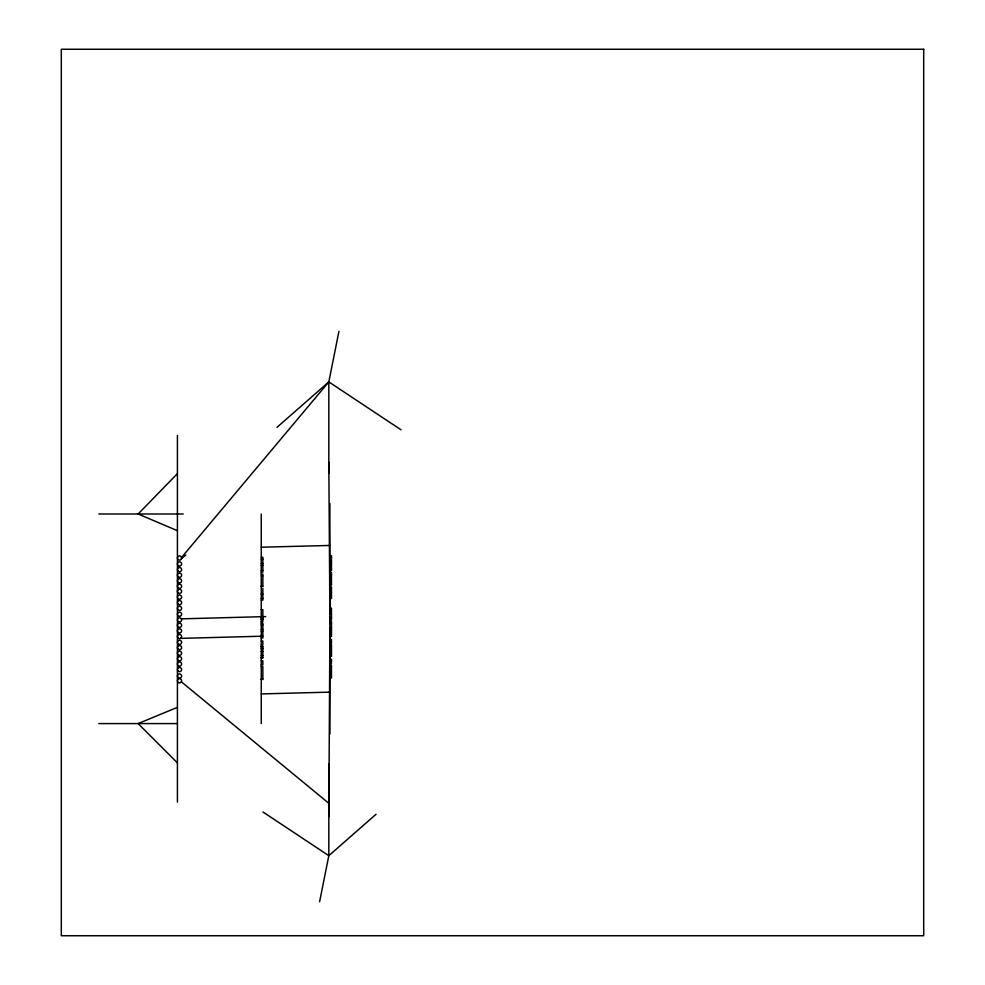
<?xml version="1.0" encoding="UTF-8"?>
<svg xmlns="http://www.w3.org/2000/svg" width="985" height="985" viewBox="0 0 985 985"><rect width="100%" height="100%" fill="white"/><g stroke="black" fill="none" stroke-linecap="round" stroke-linejoin="round"><path stroke-width="1.48" d="M328.818 816.528L329.889 629.378M328.818 473.44L328.818 381.897L338.926 331.354M319.596 901.767L328.818 855.682L328.818 764.138M401.018 429.805L328.818 381.897L181.548 557.473L181.548 558.557A2.093 2.093 0 0 1 178.039 559.505A2.093 2.093 0 0 1 178.987 555.996A2.093 2.093 0 0 1 181.548 558.557L185.82 555.048M177.423 473.613L138.134 513.998L177.423 530.693M276.97 427.355L328.818 381.897M376.048 814.263L328.818 855.682L262.946 811.972M177.423 707.328L138.134 723.581L177.423 762.87M181.338 618.851L265.667 616.598M180.575 638.379L262.835 636.187M261.259 547.217L329.889 545.444M261.259 693.92L329.889 692.135M98.845 513.998L183.198 513.998M329.889 555.675L331.465 555.675L331.465 570.549L329.889 570.549M261.259 557.251L262.835 557.251L262.835 572.125L261.259 572.125M329.889 557.522L331.465 557.522M261.259 559.098L262.835 559.098M329.889 561.881L331.465 561.881M261.259 563.457L262.835 563.457M329.889 563.728L331.465 563.728M261.259 565.304L262.835 565.304M329.889 568.764L331.465 568.764M261.259 570.34L262.835 570.34M329.889 572.507L331.465 572.507L331.465 584.844L329.889 584.844M261.259 574.07L262.835 574.07L262.835 586.42L261.259 586.42M329.889 574.39L331.465 574.39M261.259 575.966L262.835 575.966M329.889 584.536L331.465 584.536M261.259 586.112L262.835 586.112M329.889 592.502L331.465 592.502M261.259 594.066L262.835 594.066M329.889 596.787L331.465 596.787M261.259 598.351L262.835 598.351M329.889 598.548L331.465 598.548L331.465 586.777M261.259 600.124L262.835 600.124L262.835 588.34M329.889 608.077L331.465 608.077L331.465 620.021L329.889 620.021M261.259 609.641L262.835 609.641L262.835 621.597L261.259 621.597M329.889 616.992L331.465 616.992M329.889 617.804L331.465 617.804M261.259 618.568L262.835 618.568M261.259 619.38L262.835 619.38M329.889 621.523L331.465 621.523L331.465 636.396L329.889 636.396M261.259 623.086L262.835 623.086L262.835 637.972L261.259 637.972M329.889 623.37L331.465 623.37M261.259 624.933L262.835 624.933M329.889 627.728L331.465 627.728M261.259 629.292L262.835 629.292M329.889 629.575L331.465 629.575M261.259 631.139L262.835 631.139M329.889 634.611L331.465 634.611M329.889 639.413L331.465 639.413L331.465 643.451L329.889 643.451M261.259 640.989L262.835 640.989L262.835 645.027L261.259 645.027M329.889 644.99L331.465 644.99L331.465 656.33M329.889 645.2L331.465 645.2M261.259 646.566L262.835 646.566L262.835 657.906L261.259 657.906M261.259 646.776L262.835 646.776M329.889 646.96L331.465 646.96M261.259 648.536L262.835 648.536M329.889 649.854L331.465 649.854M261.259 651.417L262.835 651.417M329.889 654.028L331.465 654.028M261.259 655.604L262.835 655.604M329.889 656.33L331.465 656.17M261.259 657.746L262.835 657.746M329.889 659.199L331.465 659.199L331.465 663.237L329.889 663.237M261.259 660.763L262.835 660.763L262.835 664.801L261.259 664.801M329.889 664.924L331.465 664.924L331.465 677.951L329.889 677.951M261.259 666.488L262.835 666.488L262.835 679.515L261.259 679.515M329.889 677.323L331.465 677.323M261.259 678.899L262.835 678.899M98.845 723.581L177.423 723.581M181.338 681.805L328.818 803.292M328.818 462.248L329.889 614.049M329.889 503.52L329.889 734.059M261.259 513.998L261.259 723.581M177.423 435.407L177.423 802.172M923.696 49.25L61.304 49.25L61.304 935.75L923.696 935.75L923.696 49.25M178.482 671.388A2.093 2.093 0 0 0 181.622 669.578A2.093 2.093 0 0 0 178.482 667.768A2.093 2.093 0 0 0 178.482 671.388M178.482 665.86A2.093 2.093 0 0 0 181.622 664.038A2.093 2.093 0 0 0 178.482 662.228A2.093 2.093 0 0 0 178.482 665.86M178.482 660.529A2.093 2.093 0 0 0 181.622 658.706A2.093 2.093 0 0 0 178.482 656.896A2.093 2.093 0 0 0 178.482 660.529M178.482 655.037A2.093 2.093 0 0 0 181.622 653.215A2.093 2.093 0 0 0 178.482 651.405A2.093 2.093 0 0 0 178.482 655.037M178.482 649.423A2.093 2.093 0 0 0 181.622 647.613A2.093 2.093 0 0 0 178.482 645.791A2.093 2.093 0 0 0 178.482 649.423M178.482 644.178A2.093 2.093 0 0 0 181.622 642.355A2.093 2.093 0 0 0 178.482 640.545A2.093 2.093 0 0 0 178.482 644.178M178.482 638.379A2.093 2.093 0 0 0 181.622 636.556A2.093 2.093 0 0 0 178.482 634.746A2.093 2.093 0 0 0 178.482 638.379M178.482 632.715A2.093 2.093 0 0 0 181.622 630.905A2.093 2.093 0 0 0 178.482 629.083A2.093 2.093 0 0 0 178.482 632.715M178.482 627.113A2.093 2.093 0 0 0 181.622 625.303A2.093 2.093 0 0 0 178.482 623.48A2.093 2.093 0 0 0 178.482 627.113M178.482 621.707A2.093 2.093 0 0 0 181.622 619.897A2.093 2.093 0 0 0 178.482 618.075A2.093 2.093 0 0 0 178.482 621.707M178.482 616.056A2.093 2.093 0 0 0 181.622 614.234A2.093 2.093 0 0 0 178.482 612.424A2.093 2.093 0 0 0 178.482 616.056M178.039 609.789A2.093 2.093 0 0 0 181.548 608.853A2.093 2.093 0 0 0 178.987 606.28A2.093 2.093 0 0 0 178.039 609.789M178.482 604.433A2.093 2.093 0 0 0 181.622 602.611A2.093 2.093 0 0 0 178.482 600.801A2.093 2.093 0 0 0 178.482 604.433M178.482 598.966A2.093 2.093 0 0 0 181.622 597.156A2.093 2.093 0 0 0 178.482 595.334A2.093 2.093 0 0 0 178.482 598.966M178.482 593.192A2.093 2.093 0 0 0 181.622 591.382A2.093 2.093 0 0 0 178.482 589.559A2.093 2.093 0 0 0 178.482 593.192M178.482 588.07A2.093 2.093 0 0 0 181.622 586.247A2.093 2.093 0 0 0 178.482 584.437A2.093 2.093 0 0 0 178.482 588.07M178.482 582.603A2.093 2.093 0 0 0 181.622 580.793A2.093 2.093 0 0 0 178.482 578.971A2.093 2.093 0 0 0 178.482 582.603M178.039 576.693A2.093 2.093 0 0 0 181.548 575.745A2.093 2.093 0 0 0 178.987 573.184A2.093 2.093 0 0 0 178.039 576.693M178.482 571.423A2.093 2.093 0 0 0 181.622 569.613A2.093 2.093 0 0 0 178.482 567.791A2.093 2.093 0 0 0 178.482 571.423M178.482 565.747A2.093 2.093 0 0 0 181.622 563.925A2.093 2.093 0 0 0 178.482 562.115A2.093 2.093 0 0 0 178.482 565.747M178.482 677.828A2.093 2.093 0 0 0 181.622 676.005A2.093 2.093 0 0 0 178.482 674.196A2.093 2.093 0 0 0 178.482 677.828M178.482 682.568A2.093 2.093 0 0 0 181.622 680.758A2.093 2.093 0 0 0 178.482 678.936A2.093 2.093 0 0 0 178.482 682.568"/></g></svg>
